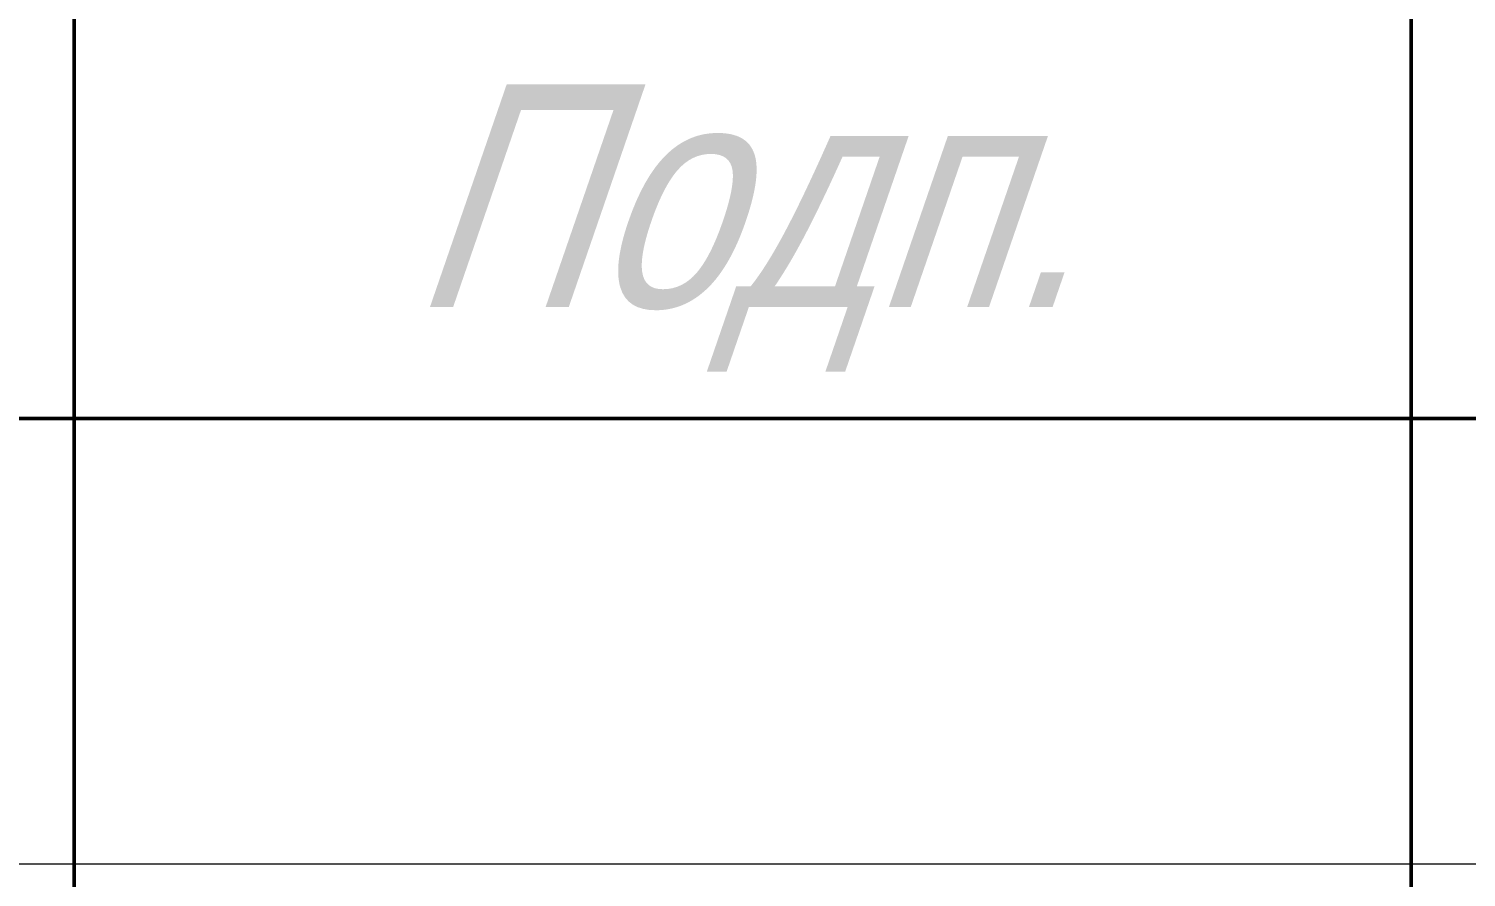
# Model space of a CAD drawing. Header units: millimetres. Extents: x 30169 to 203393, y 1026 to 13462.
# Drawn here: x 139463 to 140108, y 2220 to 2601 of the extents above; entities that cross this region are included whole.
import ezdxf
from ezdxf.enums import TextEntityAlignment as Align

# ---------------------------------------------------------------- set-up
doc = ezdxf.new("R2010")
doc.units = ezdxf.units.MM
doc.layers.add('STANDARD', color=18, linetype='Continuous', lineweight=25, true_color=0x000000)
doc.styles.add('ARIAL', font='arial.ttf')

# ---------------------------------------------------------------- blocks, each defined once
blk = doc.blocks.new('*U297')
at = {"layer": 'STANDARD', "color": 0, "linetype": 'Continuous', "lineweight": 50}
for p, q in [((-145, 0), (-145, 55)), ((-130, 55), (-130, 0)), ((-185, 30), (0, 30))]:
    blk.add_line(p, q, dxfattribs=at)
at = {"layer": 'STANDARD', "color": 0, "linetype": 'Continuous', "lineweight": 13}
blk.add_line((-185, 25), (-120, 25), dxfattribs=at)
at = {"layer": 'STANDARD', "color": 0, "linetype": 'Continuous', "lineweight": 50, "style": 'ARIAL', "oblique": 19, "width": 0.798405}
blk.add_text('Подп.', height=2.5, dxfattribs=at).set_placement((-141.233, 31.25), (-133.767, 31.25), align=Align.FIT)

msp = doc.modelspace()

# ---------------------------------------------------------------- block references
at = {"xscale": 40, "yscale": 40, "zscale": 40}
msp.add_blockref('*U297', (145283.69, 1226.39), dxfattribs=at)

doc.saveas('drawing.dxf')
